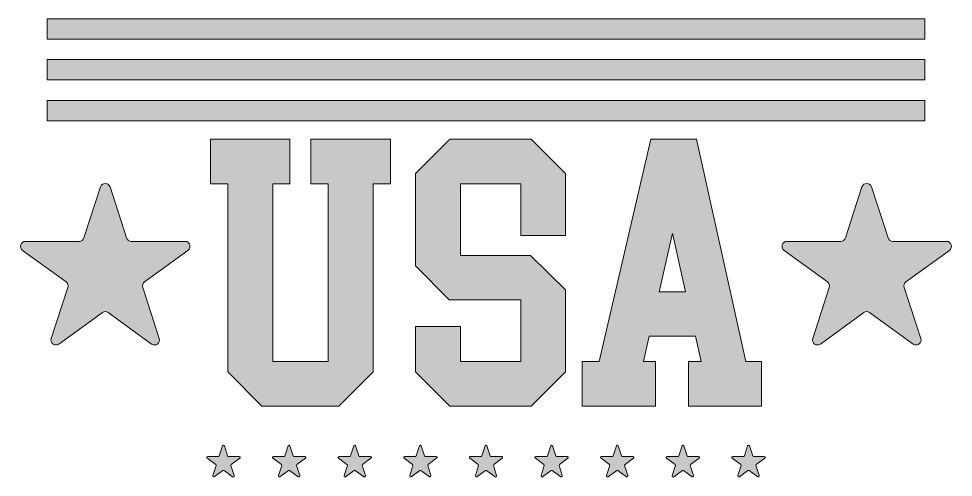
# Model space of a CAD drawing. Header units: inches. Extents: x 158 to 922, y -908 to -172.
# Drawn here: x 158 to 922, y -908 to -532 of the extents above; entities that cross this region are included whole.
import ezdxf

# ---------------------------------------------------------------- set-up
doc = ezdxf.new("R2010")
doc.units = ezdxf.units.IN
doc.header["$MEASUREMENT"] = 0
doc.layers.add('Layer 1', color=7, linetype='Continuous')

# ---------------------------------------------------------------- blocks, each defined once
blk = doc.blocks.new('block 5')
at = {"layer": 'Layer 1', "true_color": 0xce432c}
h = blk.add_hatch(color=22, dxfattribs=at)
h.dxf.hatch_style = 2
h.paths.add_polyline_path([(899.1, -548.53), (180.9, -548.53), (180.9, -531.83), (899.1, -531.83)])
h = blk.add_hatch(color=22, dxfattribs=at)
h.dxf.hatch_style = 2
h.paths.add_polyline_path([(899.1, -582.02), (180.9, -582.02), (180.9, -565.32), (899.1, -565.32)])
h = blk.add_hatch(color=22, dxfattribs=at)
h.dxf.hatch_style = 2
h.paths.add_polyline_path([(899.1, -615.43), (180.9, -615.43), (180.9, -598.72), (899.1, -598.72)])
at = {"layer": 'Layer 1', "lineweight": 0}
for points in [[(899.1, -548.53), (180.9, -548.53), (180.9, -531.83), (899.1, -531.83), (899.1, -548.53)], [(899.1, -582.02), (180.9, -582.02), (180.9, -565.32), (899.1, -565.32), (899.1, -582.02)], [(899.1, -615.43), (180.9, -615.43), (180.9, -598.72), (899.1, -598.72), (899.1, -615.43)]]:
    blk.add_lwpolyline(points, dxfattribs=at)
blk = doc.blocks.new('block 6')
at = {"layer": 'Layer 1', "true_color": 0x2a4f7b}
h = blk.add_hatch(color=167, dxfattribs=at)
h.dxf.hatch_style = 2
h.paths.add_polyline_path([(410.7, -812.63), (410.7, -667.17), (396.74, -667.17), (396.74, -630.64), (461.87, -630.64), (461.87, -667.17), (447.64, -667.17), (447.64, -821.24), (419.59, -849.3), (356.65, -849.3), (328.6, -821.24), (328.6, -667.17), (314.37, -667.17), (314.37, -630.64), (379.5, -630.64), (379.5, -667.17), (365.54, -667.17), (365.54, -812.63)])
h = blk.add_hatch(color=167, dxfattribs=at)
h.dxf.hatch_style = 2
h.paths.add_polyline_path([(577.08, -630.5), (605.13, -658.69), (605.13, -709.45), (568.6, -709.45), (568.6, -667.17), (519.07, -667.17), (519.07, -725.74), (576.4, -725.74), (605.13, -754.06), (605.13, -821.24), (577.08, -849.3), (510.44, -849.3), (482.39, -821.24), (482.39, -784.03), (519.07, -784.03), (519.07, -812.63), (568.6, -812.63), (568.6, -762.27), (509.76, -762.27), (482.39, -734.36), (482.39, -658.69), (510.44, -630.5)])
h = blk.add_hatch(color=167, dxfattribs=at)
h.dxf.hatch_style = 2
h.paths.add_polyline_path([(673.55, -791.96), (668.89, -812.76), (678.75, -812.76), (678.75, -849.3), (618.81, -849.3), (618.81, -812.76), (632.5, -812.76), (675.05, -630.5), (712.27, -630.5), (752.63, -812.76), (765.63, -812.76), (765.63, -849.3), (705.7, -849.3), (705.7, -812.76), (716.1, -812.76), (711.45, -791.96)])
h.paths.add_polyline_path([(703.38, -755.57), (692.57, -707.54), (681.76, -755.57)])
at = {"layer": 'Layer 1', "lineweight": 0}
for points in [[(410.7, -812.63), (410.7, -667.17), (396.74, -667.17), (396.74, -630.64), (461.87, -630.64), (461.87, -667.17), (447.64, -667.17), (447.64, -821.24), (419.59, -849.3), (356.65, -849.3), (328.6, -821.24), (328.6, -667.17), (314.37, -667.17), (314.37, -630.64), (379.5, -630.64), (379.5, -667.17), (365.54, -667.17), (365.54, -812.63), (410.7, -812.63)], [(577.08, -630.5), (605.13, -658.69), (605.13, -709.45), (568.6, -709.45), (568.6, -667.17), (519.07, -667.17), (519.07, -725.74), (576.4, -725.74), (605.13, -754.06), (605.13, -821.24), (577.08, -849.3), (510.44, -849.3), (482.39, -821.24), (482.39, -784.03), (519.07, -784.03), (519.07, -812.63), (568.6, -812.63), (568.6, -762.27), (509.76, -762.27), (482.39, -734.36), (482.39, -658.69), (510.44, -630.5), (577.08, -630.5)], [(673.55, -791.96), (668.89, -812.76), (678.75, -812.76), (678.75, -849.3), (618.81, -849.3), (618.81, -812.76), (632.5, -812.76), (675.05, -630.5), (712.27, -630.5), (752.63, -812.76), (765.63, -812.76), (765.63, -849.3), (705.7, -849.3), (705.7, -812.76), (716.1, -812.76), (711.45, -791.96), (673.55, -791.96)], [(703.38, -755.57), (692.57, -707.54), (681.76, -755.57), (703.38, -755.57)]]:
    blk.add_lwpolyline(points, dxfattribs=at)
blk = doc.blocks.new('block 7')
at = {"layer": 'Layer 1', "true_color": 0xce432c}
h = blk.add_hatch(color=22, dxfattribs=at)
h.dxf.hatch_style = 2
edge = h.paths.add_edge_path()
edge.add_spline(control_points=[(325.84, -881.71), (325.84, -881.71), (328.51, -889.94), (328.51, -889.94), (328.62, -890.27), (328.93, -890.5), (329.28, -890.5), (329.28, -890.5), (337.93, -890.5), (337.93, -890.5), (338.71, -890.5), (339.04, -891.49), (338.41, -891.95), (338.41, -891.95), (331.4, -897.04), (331.4, -897.04), (331.12, -897.24), (331, -897.61), (331.11, -897.94), (331.11, -897.94), (333.79, -906.17), (333.79, -906.17), (334.03, -906.91), (333.18, -907.53), (332.55, -907.07), (332.55, -907.07), (325.55, -901.98), (325.55, -901.98), (325.26, -901.78), (324.88, -901.78), (324.6, -901.98), (324.6, -901.98), (317.6, -907.07), (317.6, -907.07), (316.97, -907.53), (316.12, -906.91), (316.36, -906.17), (316.36, -906.17), (319.04, -897.94), (319.04, -897.94), (319.14, -897.61), (319.03, -897.24), (318.74, -897.04), (318.74, -897.04), (311.74, -891.95), (311.74, -891.95), (311.11, -891.49), (311.43, -890.5), (312.21, -890.5), (312.21, -890.5), (320.87, -890.5), (320.87, -890.5), (321.22, -890.5), (321.53, -890.27), (321.63, -889.94), (321.63, -889.94), (324.31, -881.71), (324.31, -881.71), (324.55, -880.97), (325.6, -880.97), (325.84, -881.71)], knot_values=[0, 0, 0, 0, 1, 1, 1, 2, 2, 2, 3, 3, 3, 4, 4, 4, 5, 5, 5, 6, 6, 6, 7, 7, 7, 8, 8, 8, 9, 9, 9, 10, 10, 10, 11, 11, 11, 12, 12, 12, 13, 13, 13, 14, 14, 14, 15, 15, 15, 16, 16, 16, 17, 17, 17, 18, 18, 18, 19, 19, 19, 20, 20, 20, 20], degree=3, periodic=1)
h = blk.add_hatch(color=22, dxfattribs=at)
h.dxf.hatch_style = 2
edge = h.paths.add_edge_path()
edge.add_spline(control_points=[(379.57, -881.71), (379.57, -881.71), (382.24, -889.94), (382.24, -889.94), (382.35, -890.27), (382.66, -890.5), (383.01, -890.5), (383.01, -890.5), (391.66, -890.5), (391.66, -890.5), (392.44, -890.5), (392.77, -891.49), (392.14, -891.95), (392.14, -891.95), (385.13, -897.04), (385.13, -897.04), (384.85, -897.24), (384.74, -897.61), (384.84, -897.94), (384.84, -897.94), (387.52, -906.17), (387.52, -906.17), (387.76, -906.91), (386.91, -907.53), (386.28, -907.07), (386.28, -907.07), (379.28, -901.98), (379.28, -901.98), (379, -901.78), (378.61, -901.78), (378.33, -901.98), (378.33, -901.98), (371.33, -907.07), (371.33, -907.07), (370.7, -907.53), (369.85, -906.91), (370.09, -906.17), (370.09, -906.17), (372.77, -897.94), (372.77, -897.94), (372.87, -897.61), (372.76, -897.24), (372.48, -897.04), (372.48, -897.04), (365.47, -891.95), (365.47, -891.95), (364.84, -891.49), (365.17, -890.5), (365.95, -890.5), (365.95, -890.5), (374.6, -890.5), (374.6, -890.5), (374.95, -890.5), (375.26, -890.27), (375.37, -889.94), (375.37, -889.94), (378.04, -881.71), (378.04, -881.71), (378.28, -880.97), (379.33, -880.97), (379.57, -881.71)], knot_values=[0, 0, 0, 0, 1, 1, 1, 2, 2, 2, 3, 3, 3, 4, 4, 4, 5, 5, 5, 6, 6, 6, 7, 7, 7, 8, 8, 8, 9, 9, 9, 10, 10, 10, 11, 11, 11, 12, 12, 12, 13, 13, 13, 14, 14, 14, 15, 15, 15, 16, 16, 16, 17, 17, 17, 18, 18, 18, 19, 19, 19, 20, 20, 20, 20], degree=3, periodic=1)
h = blk.add_hatch(color=22, dxfattribs=at)
h.dxf.hatch_style = 2
edge = h.paths.add_edge_path()
edge.add_spline(control_points=[(433.3, -881.71), (433.3, -881.71), (435.98, -889.94), (435.98, -889.94), (436.08, -890.27), (436.39, -890.5), (436.74, -890.5), (436.74, -890.5), (445.4, -890.5), (445.4, -890.5), (446.18, -890.5), (446.5, -891.49), (445.87, -891.95), (445.87, -891.95), (438.87, -897.04), (438.87, -897.04), (438.58, -897.24), (438.47, -897.61), (438.57, -897.94), (438.57, -897.94), (441.25, -906.17), (441.25, -906.17), (441.49, -906.91), (440.64, -907.53), (440.01, -907.07), (440.01, -907.07), (433.01, -901.98), (433.01, -901.98), (432.73, -901.78), (432.35, -901.78), (432.06, -901.98), (432.06, -901.98), (425.06, -907.07), (425.06, -907.07), (424.43, -907.53), (423.58, -906.91), (423.82, -906.17), (423.82, -906.17), (426.5, -897.94), (426.5, -897.94), (426.61, -897.61), (426.49, -897.24), (426.21, -897.04), (426.21, -897.04), (419.2, -891.95), (419.2, -891.95), (418.57, -891.49), (418.9, -890.5), (419.68, -890.5), (419.68, -890.5), (428.33, -890.5), (428.33, -890.5), (428.68, -890.5), (428.99, -890.27), (429.1, -889.94), (429.1, -889.94), (431.77, -881.71), (431.77, -881.71), (432.01, -880.97), (433.06, -880.97), (433.3, -881.71)], knot_values=[0, 0, 0, 0, 1, 1, 1, 2, 2, 2, 3, 3, 3, 4, 4, 4, 5, 5, 5, 6, 6, 6, 7, 7, 7, 8, 8, 8, 9, 9, 9, 10, 10, 10, 11, 11, 11, 12, 12, 12, 13, 13, 13, 14, 14, 14, 15, 15, 15, 16, 16, 16, 17, 17, 17, 18, 18, 18, 19, 19, 19, 20, 20, 20, 20], degree=3, periodic=1)
h = blk.add_hatch(color=22, dxfattribs=at)
h.dxf.hatch_style = 2
edge = h.paths.add_edge_path()
edge.add_spline(control_points=[(487.03, -881.71), (487.03, -881.71), (489.71, -889.94), (489.71, -889.94), (489.82, -890.27), (490.12, -890.5), (490.47, -890.5), (490.47, -890.5), (499.13, -890.5), (499.13, -890.5), (499.91, -890.5), (500.23, -891.49), (499.6, -891.95), (499.6, -891.95), (492.6, -897.04), (492.6, -897.04), (492.32, -897.24), (492.2, -897.61), (492.31, -897.94), (492.31, -897.94), (494.98, -906.17), (494.98, -906.17), (495.22, -906.91), (494.37, -907.53), (493.74, -907.07), (493.74, -907.07), (486.74, -901.98), (486.74, -901.98), (486.46, -901.78), (486.08, -901.78), (485.8, -901.98), (485.8, -901.98), (478.79, -907.07), (478.79, -907.07), (478.16, -907.53), (477.32, -906.91), (477.56, -906.17), (477.56, -906.17), (480.23, -897.94), (480.23, -897.94), (480.34, -897.61), (480.22, -897.24), (479.94, -897.04), (479.94, -897.04), (472.94, -891.95), (472.94, -891.95), (472.31, -891.49), (472.63, -890.5), (473.41, -890.5), (473.41, -890.5), (482.06, -890.5), (482.06, -890.5), (482.41, -890.5), (482.72, -890.27), (482.83, -889.94), (482.83, -889.94), (485.5, -881.71), (485.5, -881.71), (485.74, -880.97), (486.79, -880.97), (487.03, -881.71)], knot_values=[0, 0, 0, 0, 1, 1, 1, 2, 2, 2, 3, 3, 3, 4, 4, 4, 5, 5, 5, 6, 6, 6, 7, 7, 7, 8, 8, 8, 9, 9, 9, 10, 10, 10, 11, 11, 11, 12, 12, 12, 13, 13, 13, 14, 14, 14, 15, 15, 15, 16, 16, 16, 17, 17, 17, 18, 18, 18, 19, 19, 19, 20, 20, 20, 20], degree=3, periodic=1)
h = blk.add_hatch(color=22, dxfattribs=at)
h.dxf.hatch_style = 2
edge = h.paths.add_edge_path()
edge.add_spline(control_points=[(540.76, -881.71), (540.76, -881.71), (543.44, -889.94), (543.44, -889.94), (543.55, -890.27), (543.86, -890.5), (544.2, -890.5), (544.2, -890.5), (552.86, -890.5), (552.86, -890.5), (553.64, -890.5), (553.96, -891.49), (553.33, -891.95), (553.33, -891.95), (546.33, -897.04), (546.33, -897.04), (546.05, -897.24), (545.93, -897.61), (546.04, -897.94), (546.04, -897.94), (548.71, -906.17), (548.71, -906.17), (548.95, -906.91), (548.11, -907.53), (547.48, -907.07), (547.48, -907.07), (540.47, -901.98), (540.47, -901.98), (540.19, -901.78), (539.81, -901.78), (539.53, -901.98), (539.53, -901.98), (532.52, -907.07), (532.52, -907.07), (531.89, -907.53), (531.05, -906.91), (531.29, -906.17), (531.29, -906.17), (533.96, -897.94), (533.96, -897.94), (534.07, -897.61), (533.95, -897.24), (533.67, -897.04), (533.67, -897.04), (526.67, -891.95), (526.67, -891.95), (526.04, -891.49), (526.36, -890.5), (527.14, -890.5), (527.14, -890.5), (535.8, -890.5), (535.8, -890.5), (536.14, -890.5), (536.45, -890.27), (536.56, -889.94), (536.56, -889.94), (539.24, -881.71), (539.24, -881.71), (539.48, -880.97), (540.52, -880.97), (540.76, -881.71)], knot_values=[0, 0, 0, 0, 1, 1, 1, 2, 2, 2, 3, 3, 3, 4, 4, 4, 5, 5, 5, 6, 6, 6, 7, 7, 7, 8, 8, 8, 9, 9, 9, 10, 10, 10, 11, 11, 11, 12, 12, 12, 13, 13, 13, 14, 14, 14, 15, 15, 15, 16, 16, 16, 17, 17, 17, 18, 18, 18, 19, 19, 19, 20, 20, 20, 20], degree=3, periodic=1)
h = blk.add_hatch(color=22, dxfattribs=at)
h.dxf.hatch_style = 2
edge = h.paths.add_edge_path()
edge.add_spline(control_points=[(594.5, -881.71), (594.5, -881.71), (597.17, -889.94), (597.17, -889.94), (597.28, -890.27), (597.59, -890.5), (597.94, -890.5), (597.94, -890.5), (606.59, -890.5), (606.59, -890.5), (607.37, -890.5), (607.69, -891.49), (607.06, -891.95), (607.06, -891.95), (600.06, -897.04), (600.06, -897.04), (599.78, -897.24), (599.66, -897.61), (599.77, -897.94), (599.77, -897.94), (602.44, -906.17), (602.44, -906.17), (602.68, -906.91), (601.84, -907.53), (601.21, -907.07), (601.21, -907.07), (594.2, -901.98), (594.2, -901.98), (593.92, -901.78), (593.54, -901.78), (593.26, -901.98), (593.26, -901.98), (586.26, -907.07), (586.26, -907.07), (585.63, -907.53), (584.78, -906.91), (585.02, -906.17), (585.02, -906.17), (587.69, -897.94), (587.69, -897.94), (587.8, -897.61), (587.68, -897.24), (587.4, -897.04), (587.4, -897.04), (580.4, -891.95), (580.4, -891.95), (579.77, -891.49), (580.09, -890.5), (580.87, -890.5), (580.87, -890.5), (589.53, -890.5), (589.53, -890.5), (589.88, -890.5), (590.18, -890.27), (590.29, -889.94), (590.29, -889.94), (592.97, -881.71), (592.97, -881.71), (593.21, -880.97), (594.26, -880.97), (594.5, -881.71)], knot_values=[0, 0, 0, 0, 1, 1, 1, 2, 2, 2, 3, 3, 3, 4, 4, 4, 5, 5, 5, 6, 6, 6, 7, 7, 7, 8, 8, 8, 9, 9, 9, 10, 10, 10, 11, 11, 11, 12, 12, 12, 13, 13, 13, 14, 14, 14, 15, 15, 15, 16, 16, 16, 17, 17, 17, 18, 18, 18, 19, 19, 19, 20, 20, 20, 20], degree=3, periodic=1)
h = blk.add_hatch(color=22, dxfattribs=at)
h.dxf.hatch_style = 2
edge = h.paths.add_edge_path()
edge.add_spline(control_points=[(648.23, -881.71), (648.23, -881.71), (650.9, -889.94), (650.9, -889.94), (651.01, -890.27), (651.32, -890.5), (651.67, -890.5), (651.67, -890.5), (660.32, -890.5), (660.32, -890.5), (661.1, -890.5), (661.43, -891.49), (660.8, -891.95), (660.8, -891.95), (653.79, -897.04), (653.79, -897.04), (653.51, -897.24), (653.39, -897.61), (653.5, -897.94), (653.5, -897.94), (656.18, -906.17), (656.18, -906.17), (656.42, -906.91), (655.57, -907.53), (654.94, -907.07), (654.94, -907.07), (647.94, -901.98), (647.94, -901.98), (647.65, -901.78), (647.27, -901.78), (646.99, -901.98), (646.99, -901.98), (639.99, -907.07), (639.99, -907.07), (639.36, -907.53), (638.51, -906.91), (638.75, -906.17), (638.75, -906.17), (641.43, -897.94), (641.43, -897.94), (641.53, -897.61), (641.42, -897.24), (641.13, -897.04), (641.13, -897.04), (634.13, -891.95), (634.13, -891.95), (633.5, -891.49), (633.82, -890.5), (634.6, -890.5), (634.6, -890.5), (643.26, -890.5), (643.26, -890.5), (643.61, -890.5), (643.92, -890.27), (644.02, -889.94), (644.02, -889.94), (646.7, -881.71), (646.7, -881.71), (646.94, -880.97), (647.99, -880.97), (648.23, -881.71)], knot_values=[0, 0, 0, 0, 1, 1, 1, 2, 2, 2, 3, 3, 3, 4, 4, 4, 5, 5, 5, 6, 6, 6, 7, 7, 7, 8, 8, 8, 9, 9, 9, 10, 10, 10, 11, 11, 11, 12, 12, 12, 13, 13, 13, 14, 14, 14, 15, 15, 15, 16, 16, 16, 17, 17, 17, 18, 18, 18, 19, 19, 19, 20, 20, 20, 20], degree=3, periodic=1)
h = blk.add_hatch(color=22, dxfattribs=at)
h.dxf.hatch_style = 2
edge = h.paths.add_edge_path()
edge.add_spline(control_points=[(701.96, -881.71), (701.96, -881.71), (704.63, -889.94), (704.63, -889.94), (704.74, -890.27), (705.05, -890.5), (705.4, -890.5), (705.4, -890.5), (714.05, -890.5), (714.05, -890.5), (714.83, -890.5), (715.16, -891.49), (714.53, -891.95), (714.53, -891.95), (707.52, -897.04), (707.52, -897.04), (707.24, -897.24), (707.13, -897.61), (707.23, -897.94), (707.23, -897.94), (709.91, -906.17), (709.91, -906.17), (710.15, -906.91), (709.3, -907.53), (708.67, -907.07), (708.67, -907.07), (701.67, -901.98), (701.67, -901.98), (701.39, -901.78), (701, -901.78), (700.72, -901.98), (700.72, -901.98), (693.72, -907.07), (693.72, -907.07), (693.09, -907.53), (692.24, -906.91), (692.48, -906.17), (692.48, -906.17), (695.16, -897.94), (695.16, -897.94), (695.26, -897.61), (695.15, -897.24), (694.87, -897.04), (694.87, -897.04), (687.86, -891.95), (687.86, -891.95), (687.23, -891.49), (687.56, -890.5), (688.34, -890.5), (688.34, -890.5), (696.99, -890.5), (696.99, -890.5), (697.34, -890.5), (697.65, -890.27), (697.76, -889.94), (697.76, -889.94), (700.43, -881.71), (700.43, -881.71), (700.67, -880.97), (701.72, -880.97), (701.96, -881.71)], knot_values=[0, 0, 0, 0, 1, 1, 1, 2, 2, 2, 3, 3, 3, 4, 4, 4, 5, 5, 5, 6, 6, 6, 7, 7, 7, 8, 8, 8, 9, 9, 9, 10, 10, 10, 11, 11, 11, 12, 12, 12, 13, 13, 13, 14, 14, 14, 15, 15, 15, 16, 16, 16, 17, 17, 17, 18, 18, 18, 19, 19, 19, 20, 20, 20, 20], degree=3, periodic=1)
h = blk.add_hatch(color=22, dxfattribs=at)
h.dxf.hatch_style = 2
edge = h.paths.add_edge_path()
edge.add_spline(control_points=[(755.69, -881.71), (755.69, -881.71), (758.37, -889.94), (758.37, -889.94), (758.47, -890.27), (758.78, -890.5), (759.13, -890.5), (759.13, -890.5), (767.79, -890.5), (767.79, -890.5), (768.57, -890.5), (768.89, -891.49), (768.26, -891.95), (768.26, -891.95), (761.26, -897.04), (761.26, -897.04), (760.97, -897.24), (760.86, -897.61), (760.96, -897.94), (760.96, -897.94), (763.64, -906.17), (763.64, -906.17), (763.88, -906.91), (763.03, -907.53), (762.4, -907.07), (762.4, -907.07), (755.4, -901.98), (755.4, -901.98), (755.12, -901.78), (754.74, -901.78), (754.45, -901.98), (754.45, -901.98), (747.45, -907.07), (747.45, -907.07), (746.82, -907.53), (745.97, -906.91), (746.21, -906.17), (746.21, -906.17), (748.89, -897.94), (748.89, -897.94), (749, -897.61), (748.88, -897.24), (748.6, -897.04), (748.6, -897.04), (741.59, -891.95), (741.59, -891.95), (740.96, -891.49), (741.29, -890.5), (742.07, -890.5), (742.07, -890.5), (750.72, -890.5), (750.72, -890.5), (751.07, -890.5), (751.38, -890.27), (751.49, -889.94), (751.49, -889.94), (754.16, -881.71), (754.16, -881.71), (754.4, -880.97), (755.45, -880.97), (755.69, -881.71)], knot_values=[0, 0, 0, 0, 1, 1, 1, 2, 2, 2, 3, 3, 3, 4, 4, 4, 5, 5, 5, 6, 6, 6, 7, 7, 7, 8, 8, 8, 9, 9, 9, 10, 10, 10, 11, 11, 11, 12, 12, 12, 13, 13, 13, 14, 14, 14, 15, 15, 15, 16, 16, 16, 17, 17, 17, 18, 18, 18, 19, 19, 19, 20, 20, 20, 20], degree=3, periodic=1)
at = {"layer": 'Layer 1', "lineweight": 0}
for points in [[(325.84, -881.71), (325.84, -881.71), (328.51, -889.94), (328.51, -889.94), (328.62, -890.27), (328.93, -890.5), (329.28, -890.5), (329.28, -890.5), (337.93, -890.5), (337.93, -890.5), (338.71, -890.5), (339.04, -891.49), (338.41, -891.95), (338.41, -891.95), (331.4, -897.04), (331.4, -897.04), (331.12, -897.24), (331, -897.61), (331.11, -897.94), (331.11, -897.94), (333.79, -906.17), (333.79, -906.17), (334.03, -906.91), (333.18, -907.53), (332.55, -907.07), (332.55, -907.07), (325.55, -901.98), (325.55, -901.98), (325.26, -901.78), (324.88, -901.78), (324.6, -901.98), (324.6, -901.98), (317.6, -907.07), (317.6, -907.07), (316.97, -907.53), (316.12, -906.91), (316.36, -906.17), (316.36, -906.17), (319.04, -897.94), (319.04, -897.94), (319.14, -897.61), (319.03, -897.24), (318.74, -897.04), (318.74, -897.04), (311.74, -891.95), (311.74, -891.95), (311.11, -891.49), (311.43, -890.5), (312.21, -890.5), (312.21, -890.5), (320.87, -890.5), (320.87, -890.5), (321.22, -890.5), (321.53, -890.27), (321.63, -889.94), (321.63, -889.94), (324.31, -881.71), (324.31, -881.71), (324.55, -880.97), (325.6, -880.97), (325.84, -881.71)], [(379.57, -881.71), (379.57, -881.71), (382.24, -889.94), (382.24, -889.94), (382.35, -890.27), (382.66, -890.5), (383.01, -890.5), (383.01, -890.5), (391.66, -890.5), (391.66, -890.5), (392.44, -890.5), (392.77, -891.49), (392.14, -891.95), (392.14, -891.95), (385.13, -897.04), (385.13, -897.04), (384.85, -897.24), (384.74, -897.61), (384.84, -897.94), (384.84, -897.94), (387.52, -906.17), (387.52, -906.17), (387.76, -906.91), (386.91, -907.53), (386.28, -907.07), (386.28, -907.07), (379.28, -901.98), (379.28, -901.98), (379, -901.78), (378.61, -901.78), (378.33, -901.98), (378.33, -901.98), (371.33, -907.07), (371.33, -907.07), (370.7, -907.53), (369.85, -906.91), (370.09, -906.17), (370.09, -906.17), (372.77, -897.94), (372.77, -897.94), (372.87, -897.61), (372.76, -897.24), (372.48, -897.04), (372.48, -897.04), (365.47, -891.95), (365.47, -891.95), (364.84, -891.49), (365.17, -890.5), (365.95, -890.5), (365.95, -890.5), (374.6, -890.5), (374.6, -890.5), (374.95, -890.5), (375.26, -890.27), (375.37, -889.94), (375.37, -889.94), (378.04, -881.71), (378.04, -881.71), (378.28, -880.97), (379.33, -880.97), (379.57, -881.71)], [(433.3, -881.71), (433.3, -881.71), (435.98, -889.94), (435.98, -889.94), (436.08, -890.27), (436.39, -890.5), (436.74, -890.5), (436.74, -890.5), (445.4, -890.5), (445.4, -890.5), (446.18, -890.5), (446.5, -891.49), (445.87, -891.95), (445.87, -891.95), (438.87, -897.04), (438.87, -897.04), (438.58, -897.24), (438.47, -897.61), (438.57, -897.94), (438.57, -897.94), (441.25, -906.17), (441.25, -906.17), (441.49, -906.91), (440.64, -907.53), (440.01, -907.07), (440.01, -907.07), (433.01, -901.98), (433.01, -901.98), (432.73, -901.78), (432.35, -901.78), (432.06, -901.98), (432.06, -901.98), (425.06, -907.07), (425.06, -907.07), (424.43, -907.53), (423.58, -906.91), (423.82, -906.17), (423.82, -906.17), (426.5, -897.94), (426.5, -897.94), (426.61, -897.61), (426.49, -897.24), (426.21, -897.04), (426.21, -897.04), (419.2, -891.95), (419.2, -891.95), (418.57, -891.49), (418.9, -890.5), (419.68, -890.5), (419.68, -890.5), (428.33, -890.5), (428.33, -890.5), (428.68, -890.5), (428.99, -890.27), (429.1, -889.94), (429.1, -889.94), (431.77, -881.71), (431.77, -881.71), (432.01, -880.97), (433.06, -880.97), (433.3, -881.71)], [(487.03, -881.71), (487.03, -881.71), (489.71, -889.94), (489.71, -889.94), (489.82, -890.27), (490.12, -890.5), (490.47, -890.5), (490.47, -890.5), (499.13, -890.5), (499.13, -890.5), (499.91, -890.5), (500.23, -891.49), (499.6, -891.95), (499.6, -891.95), (492.6, -897.04), (492.6, -897.04), (492.32, -897.24), (492.2, -897.61), (492.31, -897.94), (492.31, -897.94), (494.98, -906.17), (494.98, -906.17), (495.22, -906.91), (494.37, -907.53), (493.74, -907.07), (493.74, -907.07), (486.74, -901.98), (486.74, -901.98), (486.46, -901.78), (486.08, -901.78), (485.8, -901.98), (485.8, -901.98), (478.79, -907.07), (478.79, -907.07), (478.16, -907.53), (477.32, -906.91), (477.56, -906.17), (477.56, -906.17), (480.23, -897.94), (480.23, -897.94), (480.34, -897.61), (480.22, -897.24), (479.94, -897.04), (479.94, -897.04), (472.94, -891.95), (472.94, -891.95), (472.31, -891.49), (472.63, -890.5), (473.41, -890.5), (473.41, -890.5), (482.06, -890.5), (482.06, -890.5), (482.41, -890.5), (482.72, -890.27), (482.83, -889.94), (482.83, -889.94), (485.5, -881.71), (485.5, -881.71), (485.74, -880.97), (486.79, -880.97), (487.03, -881.71)], [(540.76, -881.71), (540.76, -881.71), (543.44, -889.94), (543.44, -889.94), (543.55, -890.27), (543.86, -890.5), (544.2, -890.5), (544.2, -890.5), (552.86, -890.5), (552.86, -890.5), (553.64, -890.5), (553.96, -891.49), (553.33, -891.95), (553.33, -891.95), (546.33, -897.04), (546.33, -897.04), (546.05, -897.24), (545.93, -897.61), (546.04, -897.94), (546.04, -897.94), (548.71, -906.17), (548.71, -906.17), (548.95, -906.91), (548.11, -907.53), (547.48, -907.07), (547.48, -907.07), (540.47, -901.98), (540.47, -901.98), (540.19, -901.78), (539.81, -901.78), (539.53, -901.98), (539.53, -901.98), (532.52, -907.07), (532.52, -907.07), (531.89, -907.53), (531.05, -906.91), (531.29, -906.17), (531.29, -906.17), (533.96, -897.94), (533.96, -897.94), (534.07, -897.61), (533.95, -897.24), (533.67, -897.04), (533.67, -897.04), (526.67, -891.95), (526.67, -891.95), (526.04, -891.49), (526.36, -890.5), (527.14, -890.5), (527.14, -890.5), (535.8, -890.5), (535.8, -890.5), (536.14, -890.5), (536.45, -890.27), (536.56, -889.94), (536.56, -889.94), (539.24, -881.71), (539.24, -881.71), (539.48, -880.97), (540.52, -880.97), (540.76, -881.71)], [(594.5, -881.71), (594.5, -881.71), (597.17, -889.94), (597.17, -889.94), (597.28, -890.27), (597.59, -890.5), (597.94, -890.5), (597.94, -890.5), (606.59, -890.5), (606.59, -890.5), (607.37, -890.5), (607.69, -891.49), (607.06, -891.95), (607.06, -891.95), (600.06, -897.04), (600.06, -897.04), (599.78, -897.24), (599.66, -897.61), (599.77, -897.94), (599.77, -897.94), (602.44, -906.17), (602.44, -906.17), (602.68, -906.91), (601.84, -907.53), (601.21, -907.07), (601.21, -907.07), (594.2, -901.98), (594.2, -901.98), (593.92, -901.78), (593.54, -901.78), (593.26, -901.98), (593.26, -901.98), (586.26, -907.07), (586.26, -907.07), (585.63, -907.53), (584.78, -906.91), (585.02, -906.17), (585.02, -906.17), (587.69, -897.94), (587.69, -897.94), (587.8, -897.61), (587.68, -897.24), (587.4, -897.04), (587.4, -897.04), (580.4, -891.95), (580.4, -891.95), (579.77, -891.49), (580.09, -890.5), (580.87, -890.5), (580.87, -890.5), (589.53, -890.5), (589.53, -890.5), (589.88, -890.5), (590.18, -890.27), (590.29, -889.94), (590.29, -889.94), (592.97, -881.71), (592.97, -881.71), (593.21, -880.97), (594.26, -880.97), (594.5, -881.71)], [(648.23, -881.71), (648.23, -881.71), (650.9, -889.94), (650.9, -889.94), (651.01, -890.27), (651.32, -890.5), (651.67, -890.5), (651.67, -890.5), (660.32, -890.5), (660.32, -890.5), (661.1, -890.5), (661.43, -891.49), (660.8, -891.95), (660.8, -891.95), (653.79, -897.04), (653.79, -897.04), (653.51, -897.24), (653.39, -897.61), (653.5, -897.94), (653.5, -897.94), (656.18, -906.17), (656.18, -906.17), (656.42, -906.91), (655.57, -907.53), (654.94, -907.07), (654.94, -907.07), (647.94, -901.98), (647.94, -901.98), (647.65, -901.78), (647.27, -901.78), (646.99, -901.98), (646.99, -901.98), (639.99, -907.07), (639.99, -907.07), (639.36, -907.53), (638.51, -906.91), (638.75, -906.17), (638.75, -906.17), (641.43, -897.94), (641.43, -897.94), (641.53, -897.61), (641.42, -897.24), (641.13, -897.04), (641.13, -897.04), (634.13, -891.95), (634.13, -891.95), (633.5, -891.49), (633.82, -890.5), (634.6, -890.5), (634.6, -890.5), (643.26, -890.5), (643.26, -890.5), (643.61, -890.5), (643.92, -890.27), (644.02, -889.94), (644.02, -889.94), (646.7, -881.71), (646.7, -881.71), (646.94, -880.97), (647.99, -880.97), (648.23, -881.71)], [(701.96, -881.71), (701.96, -881.71), (704.63, -889.94), (704.63, -889.94), (704.74, -890.27), (705.05, -890.5), (705.4, -890.5), (705.4, -890.5), (714.05, -890.5), (714.05, -890.5), (714.83, -890.5), (715.16, -891.49), (714.53, -891.95), (714.53, -891.95), (707.52, -897.04), (707.52, -897.04), (707.24, -897.24), (707.13, -897.61), (707.23, -897.94), (707.23, -897.94), (709.91, -906.17), (709.91, -906.17), (710.15, -906.91), (709.3, -907.53), (708.67, -907.07), (708.67, -907.07), (701.67, -901.98), (701.67, -901.98), (701.39, -901.78), (701, -901.78), (700.72, -901.98), (700.72, -901.98), (693.72, -907.07), (693.72, -907.07), (693.09, -907.53), (692.24, -906.91), (692.48, -906.17), (692.48, -906.17), (695.16, -897.94), (695.16, -897.94), (695.26, -897.61), (695.15, -897.24), (694.87, -897.04), (694.87, -897.04), (687.86, -891.95), (687.86, -891.95), (687.23, -891.49), (687.56, -890.5), (688.34, -890.5), (688.34, -890.5), (696.99, -890.5), (696.99, -890.5), (697.34, -890.5), (697.65, -890.27), (697.76, -889.94), (697.76, -889.94), (700.43, -881.71), (700.43, -881.71), (700.67, -880.97), (701.72, -880.97), (701.96, -881.71)], [(755.69, -881.71), (755.69, -881.71), (758.37, -889.94), (758.37, -889.94), (758.47, -890.27), (758.78, -890.5), (759.13, -890.5), (759.13, -890.5), (767.79, -890.5), (767.79, -890.5), (768.57, -890.5), (768.89, -891.49), (768.26, -891.95), (768.26, -891.95), (761.26, -897.04), (761.26, -897.04), (760.97, -897.24), (760.86, -897.61), (760.96, -897.94), (760.96, -897.94), (763.64, -906.17), (763.64, -906.17), (763.88, -906.91), (763.03, -907.53), (762.4, -907.07), (762.4, -907.07), (755.4, -901.98), (755.4, -901.98), (755.12, -901.78), (754.74, -901.78), (754.45, -901.98), (754.45, -901.98), (747.45, -907.07), (747.45, -907.07), (746.82, -907.53), (745.97, -906.91), (746.21, -906.17), (746.21, -906.17), (748.89, -897.94), (748.89, -897.94), (749, -897.61), (748.88, -897.24), (748.6, -897.04), (748.6, -897.04), (741.59, -891.95), (741.59, -891.95), (740.96, -891.49), (741.29, -890.5), (742.07, -890.5), (742.07, -890.5), (750.72, -890.5), (750.72, -890.5), (751.07, -890.5), (751.38, -890.27), (751.49, -889.94), (751.49, -889.94), (754.16, -881.71), (754.16, -881.71), (754.4, -880.97), (755.45, -880.97), (755.69, -881.71)]]:
    blk.add_open_spline(points, degree=3, knots=[0, 0, 0, 0, 1, 1, 1, 2, 2, 2, 3, 3, 3, 4, 4, 4, 5, 5, 5, 6, 6, 6, 7, 7, 7, 8, 8, 8, 9, 9, 9, 10, 10, 10, 11, 11, 11, 12, 12, 12, 13, 13, 13, 14, 14, 14, 15, 15, 15, 16, 16, 16, 17, 17, 17, 18, 18, 18, 19, 19, 19, 20, 20, 20, 20], dxfattribs=at)
blk = doc.blocks.new('block 8')
at = {"layer": 'Layer 1', "true_color": 0xce432c}
h = blk.add_hatch(color=22, dxfattribs=at)
h.dxf.hatch_style = 2
edge = h.paths.add_edge_path()
edge.add_spline(control_points=[(232.24, -669.63), (232.24, -669.63), (245.82, -711.41), (245.82, -711.41), (246.37, -713.09), (247.93, -714.22), (249.7, -714.22), (249.7, -714.22), (293.63, -714.22), (293.63, -714.22), (297.58, -714.22), (299.22, -719.28), (296.03, -721.61), (296.03, -721.61), (260.49, -747.43), (260.49, -747.43), (259.06, -748.47), (258.46, -750.31), (259.01, -751.99), (259.01, -751.99), (272.58, -793.77), (272.58, -793.77), (273.8, -797.53), (269.5, -800.65), (266.3, -798.33), (266.3, -798.33), (230.76, -772.51), (230.76, -772.51), (229.33, -771.47), (227.4, -771.47), (225.97, -772.51), (225.97, -772.51), (190.43, -798.33), (190.43, -798.33), (187.23, -800.65), (182.93, -797.53), (184.15, -793.77), (184.15, -793.77), (197.72, -751.99), (197.72, -751.99), (198.27, -750.31), (197.67, -748.47), (196.24, -747.43), (196.24, -747.43), (160.7, -721.61), (160.7, -721.61), (157.5, -719.28), (159.15, -714.22), (163.1, -714.22), (163.1, -714.22), (207.03, -714.22), (207.03, -714.22), (208.8, -714.22), (210.36, -713.09), (210.91, -711.41), (210.91, -711.41), (224.48, -669.63), (224.48, -669.63), (225.7, -665.87), (231.02, -665.87), (232.24, -669.63)], knot_values=[0, 0, 0, 0, 1, 1, 1, 2, 2, 2, 3, 3, 3, 4, 4, 4, 5, 5, 5, 6, 6, 6, 7, 7, 7, 8, 8, 8, 9, 9, 9, 10, 10, 10, 11, 11, 11, 12, 12, 12, 13, 13, 13, 14, 14, 14, 15, 15, 15, 16, 16, 16, 17, 17, 17, 18, 18, 18, 19, 19, 19, 20, 20, 20, 20], degree=3, periodic=1)
h = blk.add_hatch(color=22, dxfattribs=at)
h.dxf.hatch_style = 2
edge = h.paths.add_edge_path()
edge.add_spline(control_points=[(855.52, -669.63), (855.52, -669.63), (869.09, -711.41), (869.09, -711.41), (869.64, -713.09), (871.2, -714.22), (872.97, -714.22), (872.97, -714.22), (916.9, -714.22), (916.9, -714.22), (920.85, -714.22), (922.5, -719.28), (919.3, -721.61), (919.3, -721.61), (883.76, -747.43), (883.76, -747.43), (882.33, -748.47), (881.73, -750.31), (882.28, -751.99), (882.28, -751.99), (895.85, -793.77), (895.85, -793.77), (897.07, -797.53), (892.77, -800.65), (889.57, -798.33), (889.57, -798.33), (854.03, -772.51), (854.03, -772.51), (852.6, -771.47), (850.67, -771.47), (849.24, -772.51), (849.24, -772.51), (813.7, -798.33), (813.7, -798.33), (810.5, -800.65), (806.2, -797.53), (807.42, -793.77), (807.42, -793.77), (820.99, -751.99), (820.99, -751.99), (821.54, -750.31), (820.94, -748.47), (819.51, -747.43), (819.51, -747.43), (783.97, -721.61), (783.97, -721.61), (780.78, -719.28), (782.42, -714.22), (786.37, -714.22), (786.37, -714.22), (830.3, -714.22), (830.3, -714.22), (832.07, -714.22), (833.63, -713.09), (834.18, -711.41), (834.18, -711.41), (847.76, -669.63), (847.76, -669.63), (848.98, -665.87), (854.3, -665.87), (855.52, -669.63)], knot_values=[0, 0, 0, 0, 1, 1, 1, 2, 2, 2, 3, 3, 3, 4, 4, 4, 5, 5, 5, 6, 6, 6, 7, 7, 7, 8, 8, 8, 9, 9, 9, 10, 10, 10, 11, 11, 11, 12, 12, 12, 13, 13, 13, 14, 14, 14, 15, 15, 15, 16, 16, 16, 17, 17, 17, 18, 18, 18, 19, 19, 19, 20, 20, 20, 20], degree=3, periodic=1)
at = {"layer": 'Layer 1', "lineweight": 0}
for points in [[(232.24, -669.63), (232.24, -669.63), (245.82, -711.41), (245.82, -711.41), (246.37, -713.09), (247.93, -714.22), (249.7, -714.22), (249.7, -714.22), (293.63, -714.22), (293.63, -714.22), (297.58, -714.22), (299.22, -719.28), (296.03, -721.61), (296.03, -721.61), (260.49, -747.43), (260.49, -747.43), (259.06, -748.47), (258.46, -750.31), (259.01, -751.99), (259.01, -751.99), (272.58, -793.77), (272.58, -793.77), (273.8, -797.53), (269.5, -800.65), (266.3, -798.33), (266.3, -798.33), (230.76, -772.51), (230.76, -772.51), (229.33, -771.47), (227.4, -771.47), (225.97, -772.51), (225.97, -772.51), (190.43, -798.33), (190.43, -798.33), (187.23, -800.65), (182.93, -797.53), (184.15, -793.77), (184.15, -793.77), (197.72, -751.99), (197.72, -751.99), (198.27, -750.31), (197.67, -748.47), (196.24, -747.43), (196.24, -747.43), (160.7, -721.61), (160.7, -721.61), (157.5, -719.28), (159.15, -714.22), (163.1, -714.22), (163.1, -714.22), (207.03, -714.22), (207.03, -714.22), (208.8, -714.22), (210.36, -713.09), (210.91, -711.41), (210.91, -711.41), (224.48, -669.63), (224.48, -669.63), (225.7, -665.87), (231.02, -665.87), (232.24, -669.63)], [(855.52, -669.63), (855.52, -669.63), (869.09, -711.41), (869.09, -711.41), (869.64, -713.09), (871.2, -714.22), (872.97, -714.22), (872.97, -714.22), (916.9, -714.22), (916.9, -714.22), (920.85, -714.22), (922.5, -719.28), (919.3, -721.61), (919.3, -721.61), (883.76, -747.43), (883.76, -747.43), (882.33, -748.47), (881.73, -750.31), (882.28, -751.99), (882.28, -751.99), (895.85, -793.77), (895.85, -793.77), (897.07, -797.53), (892.77, -800.65), (889.57, -798.33), (889.57, -798.33), (854.03, -772.51), (854.03, -772.51), (852.6, -771.47), (850.67, -771.47), (849.24, -772.51), (849.24, -772.51), (813.7, -798.33), (813.7, -798.33), (810.5, -800.65), (806.2, -797.53), (807.42, -793.77), (807.42, -793.77), (820.99, -751.99), (820.99, -751.99), (821.54, -750.31), (820.94, -748.47), (819.51, -747.43), (819.51, -747.43), (783.97, -721.61), (783.97, -721.61), (780.78, -719.28), (782.42, -714.22), (786.37, -714.22), (786.37, -714.22), (830.3, -714.22), (830.3, -714.22), (832.07, -714.22), (833.63, -713.09), (834.18, -711.41), (834.18, -711.41), (847.76, -669.63), (847.76, -669.63), (848.98, -665.87), (854.3, -665.87), (855.52, -669.63)]]:
    blk.add_open_spline(points, degree=3, knots=[0, 0, 0, 0, 1, 1, 1, 2, 2, 2, 3, 3, 3, 4, 4, 4, 5, 5, 5, 6, 6, 6, 7, 7, 7, 8, 8, 8, 9, 9, 9, 10, 10, 10, 11, 11, 11, 12, 12, 12, 13, 13, 13, 14, 14, 14, 15, 15, 15, 16, 16, 16, 17, 17, 17, 18, 18, 18, 19, 19, 19, 20, 20, 20, 20], dxfattribs=at)
blk = doc.blocks.new('block 2')
at = {"layer": 'Layer 1'}
for name in ['block 5', 'block 6', 'block 8', 'block 7']:
    blk.add_blockref(name, (0, 0), dxfattribs=at)

msp = doc.modelspace()

# ---------------------------------------------------------------- block references
at = {"layer": 'Layer 1'}
msp.add_blockref('block 2', (0, 0), dxfattribs=at)

doc.saveas('drawing.dxf')
